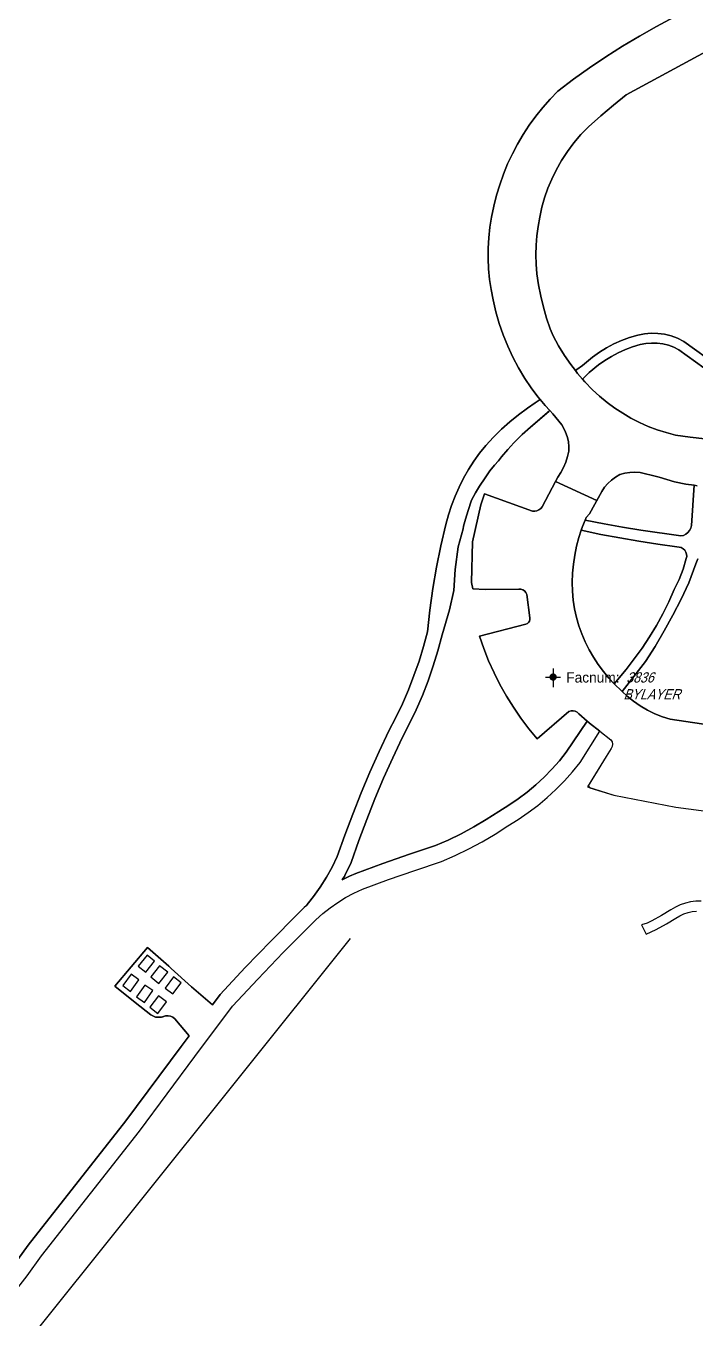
# Model space of a CAD drawing. Header units: inches. Extents: x 1273557 to 1282364, y 239587 to 246310.
# Drawn here: x 1280950 to 1281225, y 243153 to 243683 of the extents above; entities that cross this region are included whole.
import ezdxf
from ezdxf.enums import TextEntityAlignment as Align

# ---------------------------------------------------------------- set-up
doc = ezdxf.new("R2010")
doc.units = ezdxf.units.IN
doc.header["$MEASUREMENT"] = 0
for name, color, linetype in [('GRASS', 3, 'Continuous'), ('MISC-FENCE', 140, 'Continuous'), ('PATH', 253, 'Continuous'), ('PATH-ISLAND', 252, 'Continuous'), ('PRKG-DATA', 255, 'Continuous'), ('PRKG-UW', 6, 'Continuous'), ('STREET-UW', 50, 'Continuous')]:
    doc.layers.add(name, color=color, linetype=linetype)
doc.styles.add('SS_LITE', font='FRABK.TTF', dxfattribs={"height": 16})

# ---------------------------------------------------------------- blocks, each defined once
blk = doc.blocks.new('*U8')
for p, q in [((-3.08, 0), (3.08, 0)), ((0, 3.55), (0, -4.2))]:
    blk.add_line(p, q)
at = {"const_width": 1.5}
blk.add_lwpolyline([(-0.75, 0, 1), (0.75, 0, 1)], format="xyb", close=True, dxfattribs=at)
at = {"layer": 'PRKG-DATA', "color": 1, "style": 'SS_LITE'}
blk.add_text('Facnum:', height=4.2, dxfattribs=at).set_placement((27.26, -2.25), align=Align.RIGHT)
at = {"layer": 'PRKG-DATA', "color": 7, "style": 'SS_LITE', "oblique": 20, "width": 0.9, "flags": 8}
for tag, p in [('FACNUM', (29.98, -2.25)), ('OBJECT', (28.84, -9.16))]:
    blk.add_attdef(tag, p, '', height=4.2, dxfattribs=at)

msp = doc.modelspace()

# ---------------------------------------------------------------- linework, layer by layer
at = {"layer": 'GRASS'}
for points in [[(1280944.54, 243174.7), (1280950.54, 243182.96), (1280990.57, 243234.02), (1281013.28, 243264.52), (1281016.56, 243268.88), (1281011.41, 243275.05), (1281010.74, 243275.84), (1281009.91, 243276.46), (1281008.97, 243276.89), (1281007.96, 243277.11), (1281006.93, 243277.11), (1281005.21, 243276.46), (1281002.74, 243276.54), (1281000.82, 243277.41), (1280994.49, 243282.47), (1280986.09, 243289.23), (1280999.52, 243305.1), (1281008.24, 243297.37), (1281009.21, 243296.44), (1281017.55, 243288.93), (1281026.13, 243281.58), (1281029.3, 243285.79), (1281039.63, 243296.89), (1281050.19, 243307.85), (1281060.88, 243318.59), (1281064.97, 243322.7), (1281067.56, 243325.93), (1281070.34, 243329.81), (1281072.91, 243333.85), (1281075.24, 243338.02), (1281077.34, 243342.32), (1281080.42, 243351.09), (1281083.68, 243359.79), (1281087.12, 243368.41), (1281090.73, 243376.96), (1281094.52, 243385.43), (1281098.49, 243393.82), (1281101.39, 243399.37), (1281104.08, 243405.01), (1281106.56, 243410.75), (1281108.84, 243416.56), (1281110.9, 243422.46), (1281112.75, 243428.42), (1281114.38, 243434.44), (1281115.36, 243443.32), (1281116.6, 243452.18), (1281118.1, 243461.01), (1281119.86, 243469.78), (1281121.87, 243478.51), (1281122.94, 243482.43), (1281124.22, 243486.3), (1281125.68, 243490.1), (1281127.34, 243493.81), (1281129.18, 243497.44), (1281131.2, 243500.98), (1281133.4, 243504.4), (1281135.77, 243507.71), (1281138.3, 243510.9), (1281141.42, 243514.28), (1281144.71, 243517.5), (1281148.15, 243520.55), (1281151.74, 243523.44), (1281155.46, 243526.14), (1281158.51, 243528.3), (1281160.61, 243529.66), (1281159.65, 243530.82), (1281156.88, 243534.54), (1281154.29, 243538.4), (1281151.74, 243542.68), (1281149.4, 243547.08), (1281147.3, 243551.6), (1281145.43, 243556.21), (1281143.8, 243560.92), (1281142.41, 243565.71), (1281141.27, 243570.56), (1281140.45, 243574.76), (1281139.83, 243578.99), (1281139.43, 243583.24), (1281139.25, 243587.52), (1281139.27, 243591.79), (1281139.51, 243596.06), (1281139.97, 243600.32), (1281140.63, 243604.51), (1281141.54, 243609.01), (1281142.67, 243613.43), (1281144, 243617.79), (1281145.53, 243622.08), (1281147.27, 243626.3), (1281149.2, 243630.43), (1281151.32, 243634.47), (1281153.63, 243638.4), (1281156.13, 243642.22), (1281158.8, 243645.91), (1281161.64, 243649.48), (1281164.65, 243652.91), (1281167.81, 243656.19), (1281174.26, 243661.06), (1281180.85, 243665.75), (1281187.55, 243670.26), (1281194.38, 243674.6), (1281201.32, 243678.74), (1281208.37, 243682.7), (1281215.52, 243686.47)], [(1281232.07, 243674.24), (1281195.92, 243654.58), (1281190.64, 243650.44), (1281185.46, 243646.08), (1281180.44, 243641.53), (1281177.34, 243638.34), (1281174.46, 243634.95), (1281171.79, 243631.39), (1281169.36, 243627.66), (1281167.17, 243623.79), (1281165.38, 243620.11), (1281163.8, 243616.33), (1281162.45, 243612.46), (1281161.34, 243608.51), (1281160.46, 243604.51), (1281159.76, 243600.69), (1281159.25, 243596.83), (1281158.95, 243592.96), (1281158.86, 243589.07), (1281158.96, 243585.18), (1281159.27, 243581.31), (1281159.94, 243576.69), (1281160.82, 243572.1), (1281161.92, 243567.56), (1281163.23, 243563.08), (1281164.7, 243558.76), (1281166.01, 243555.79), (1281168.16, 243551.75), (1281170.53, 243547.83), (1281173.13, 243544.06), (1281175.06, 243541.56), (1281175.6, 243541.96), (1281178, 243543.72), (1281182.05, 243547.11), (1281184.91, 243549.11), (1281187.85, 243550.9), (1281190.9, 243552.5), (1281194.04, 243553.91), (1281197.26, 243555.11), (1281200.63, 243556.13), (1281203.35, 243556.67), (1281206.13, 243556.91), (1281208.91, 243556.84), (1281211.68, 243556.47), (1281214.39, 243555.81), (1281217, 243554.85), (1281219.62, 243553.56), (1281233.58, 243543.4)], [(1281231.18, 243540.18), (1281217.53, 243550.11), (1281215.42, 243551.15), (1281213.21, 243551.96), (1281210.93, 243552.52), (1281208.6, 243552.83), (1281206.25, 243552.88), (1281203.91, 243552.68), (1281201.6, 243552.23), (1281198.55, 243551.3), (1281195.56, 243550.19), (1281192.66, 243548.89), (1281189.83, 243547.4), (1281187.11, 243545.75), (1281184.5, 243543.92), (1281180.7, 243540.74), (1281178.54, 243538.59), (1281178.01, 243538.05), (1281178.93, 243536.99), (1281182.13, 243533.71), (1281185.01, 243531.05), (1281188.04, 243528.55), (1281191.19, 243526.22), (1281194.47, 243524.06), (1281197.86, 243522.09), (1281201.36, 243520.31), (1281204.94, 243518.72), (1281208.61, 243517.33), (1281212.35, 243516.15), (1281216.15, 243515.17), (1281222.17, 243514.27), (1281228.21, 243513.57)], [(1281225.34, 243464.39), (1281224.45, 243462.36), (1281221.63, 243454.59), (1281218.47, 243447.92), (1281215.11, 243441.35), (1281211.55, 243434.87), (1281207.8, 243428.51), (1281203.85, 243422.25), (1281194.27, 243410.06), (1281196.3, 243408.14), (1281198.92, 243406.02), (1281201.69, 243404.1), (1281204.6, 243402.39), (1281207.63, 243400.9), (1281210.76, 243399.65), (1281213.97, 243398.63), (1281233.28, 243395.79)], [(1280944.02, 243162.54), (1280950.17, 243170.49), (1280956.07, 243178.62), (1280996.16, 243229.75), (1281018.91, 243260.31), (1281034.42, 243281.03), (1281044.71, 243292.08), (1281055.18, 243302.96), (1281065.84, 243313.66), (1281068.54, 243316.38), (1281071.4, 243318.94), (1281074.4, 243321.33), (1281077.54, 243323.53), (1281080.8, 243325.54), (1281084.18, 243327.36), (1281087.66, 243328.97), (1281098.41, 243332.92), (1281109.23, 243336.69), (1281120.1, 243340.29), (1281125.79, 243342.78), (1281131.38, 243345.49), (1281136.85, 243348.43), (1281142.2, 243351.58), (1281147.41, 243354.95), (1281151.62, 243357.54), (1281155.7, 243360.34), (1281159.64, 243363.33), (1281163.44, 243366.51), (1281167.08, 243369.87), (1281170.56, 243373.4), (1281173.87, 243377.1), (1281176.99, 243380.96), (1281185.09, 243393.72), (1281189.64, 243390.16), (1281190.1, 243389.35), (1281190.28, 243388.44), (1281190.17, 243387.52), (1281189.78, 243386.68), (1281187.67, 243383.3), (1281179.97, 243370.91), (1281190.81, 243367.45), (1281216.3, 243362.64), (1281246.35, 243358.61)], [(1281226.67, 243324.03), (1281224.48, 243324), (1281222.31, 243323.74), (1281220.18, 243323.26), (1281218.11, 243322.56), (1281216.12, 243321.65), (1281214.24, 243320.54), (1281214.24, 243320.54), (1281210.4, 243318.17), (1281206.44, 243316.02), (1281204.47, 243315.07), (1281202.18, 243314.3), (1281204.08, 243310.46), (1281208.25, 243312.44), (1281212.41, 243314.7), (1281216.31, 243317.11), (1281216.31, 243317.11), (1281217.98, 243318.09), (1281219.59, 243318.83), (1281221.27, 243319.4), (1281222.99, 243319.79), (1281224.75, 243320)]]:
    msp.add_lwpolyline(points, dxfattribs=at)
for points in [[(1281171.34, 243385.1), (1281179.88, 243397.9), (1281176.47, 243400.9), (1281175.81, 243401.49), (1281175.02, 243401.89), (1281174.16, 243402.08), (1281173.28, 243402.04), (1281172.43, 243401.79), (1281159.34, 243390.58), (1281155.91, 243394.75), (1281152.66, 243399.07), (1281149.61, 243403.53), (1281146.75, 243408.12), (1281144.11, 243412.84), (1281141.67, 243417.66), (1281139.45, 243422.59), (1281137.46, 243427.61), (1281135.68, 243432.71), (1281154.73, 243437.57), (1281155.36, 243437.85), (1281155.88, 243438.31), (1281156.24, 243438.9), (1281156.41, 243439.58), (1281156.36, 243440.27), (1281155.09, 243449.79), (1281154.76, 243450.58), (1281154.22, 243451.25), (1281153.5, 243451.72), (1281152.68, 243451.97), (1281151.82, 243451.97), (1281138.03, 243451.79), (1281133.01, 243452.09), (1281132.46, 243454.76), (1281132.84, 243471.41), (1281136.21, 243486.59), (1281137.82, 243491.11), (1281157.45, 243483.96), (1281158.37, 243483.93), (1281159.27, 243484.12), (1281160.11, 243484.5), (1281160.84, 243485.06), (1281161.42, 243485.77), (1281166.91, 243496.16), (1281167.79, 243497.83), (1281169.1, 243499.79), (1281170.21, 243501.87), (1281171.12, 243504.04), (1281171.83, 243506.29), (1281172.32, 243508.59), (1281172.4, 243510.45), (1281172.25, 243512.32), (1281171.89, 243514.15), (1281170.82, 243516.77), (1281169.51, 243519.28), (1281165.75, 243523.82), (1281164.52, 243525.17), (1281156.58, 243518.43), (1281153.18, 243515.35), (1281149.85, 243512.01), (1281147.4, 243509.17), (1281144.79, 243506.17), (1281143.56, 243504.55), (1281141.93, 243502.79), (1281139.97, 243500.48), (1281137.99, 243497.55), (1281135.69, 243494.15), (1281134.03, 243491.52), (1281132.44, 243488.41), (1281131.06, 243484.28), (1281130.01, 243480.61), (1281129.21, 243477.79), (1281128.95, 243476.7), (1281126.99, 243469.27), (1281125.78, 243460.08), (1281125.13, 243451.44), (1281123.39, 243443.45), (1281120.46, 243433.29), (1281118.68, 243426.7), (1281116.77, 243420.52), (1281114.63, 243414.42), (1281112.27, 243408.39), (1281109.7, 243402.45), (1281106.91, 243396.61), (1281104.02, 243391.07), (1281100.13, 243382.85), (1281096.39, 243374.5), (1281092.83, 243366.07), (1281089.44, 243357.56), (1281086.22, 243348.98), (1281083.04, 243339.93), (1281080.72, 243335.18), (1281080.66, 243335.01), (1281080.28, 243334.21), (1281079.83, 243333.46), (1281079.3, 243332.76), (1281082.44, 243334.26), (1281084.98, 243335.43), (1281096.06, 243339.5), (1281106.98, 243343.31), (1281117.6, 243346.83), (1281122.86, 243349.13), (1281128.2, 243351.72), (1281133.42, 243354.52), (1281138.52, 243357.53), (1281143.68, 243360.86), (1281147.81, 243363.41), (1281151.61, 243366.01), (1281155.28, 243368.8), (1281158.82, 243371.76), (1281162.22, 243374.89), (1281165.46, 243378.19), (1281168.54, 243381.63)], [(1281223.73, 243494.54), (1281220.34, 243495.03), (1281215.76, 243495.94), (1281209.38, 243497.83), (1281208.39, 243498.12), (1281201.58, 243499.76), (1281199.49, 243499.87), (1281197.4, 243499.78), (1281195.32, 243499.47), (1281193.29, 243498.96), (1281191.52, 243497.92), (1281189.87, 243496.69), (1281188.37, 243495.29), (1281187.04, 243493.73), (1281185.89, 243492.03), (1281180.79, 243482.9), (1281179.53, 243481.39), (1281179.07, 243480.31), (1281186.83, 243478.74), (1281194.34, 243477.39), (1281201.86, 243476.19), (1281218.32, 243473.77), (1281219.39, 243474.03), (1281220.37, 243474.52), (1281221.23, 243475.2), (1281221.92, 243476.05), (1281222.42, 243477.03), (1281222.7, 243478.09)], [(1281219.24, 243460.16), (1281220.56, 243464.52), (1281220.72, 243465.4), (1281220.65, 243466.29), (1281220.38, 243467.15), (1281219.91, 243467.91), (1281219.27, 243468.53), (1281218.49, 243468.99), (1281217.63, 243469.24), (1281216.74, 243469.28), (1281208.91, 243470.37), (1281201.09, 243471.6), (1281193.29, 243472.95), (1281185.52, 243474.42), (1281177.48, 243476.19), (1281176.52, 243473.15), (1281175.55, 243469.54), (1281174.78, 243465.89), (1281174.23, 243462.19), (1281173.88, 243458.47), (1281173.75, 243454.74), (1281173.85, 243451.11), (1281174.17, 243447.49), (1281174.7, 243443.89), (1281175.46, 243440.34), (1281176.49, 243436.94), (1281177.72, 243433.6), (1281179.13, 243430.33), (1281180.73, 243427.15), (1281182.5, 243424.07), (1281184.45, 243421.1), (1281186.57, 243418.24), (1281188.85, 243415.5), (1281190.99, 243413.22), (1281195.85, 243419), (1281199.22, 243423.34), (1281202.42, 243427.81), (1281205.44, 243432.4), (1281208.28, 243437.1), (1281210.93, 243441.91), (1281213.38, 243446.82), (1281215.64, 243451.81), (1281217.6, 243455.92)], [(1281002.38, 243299.46), (1280999.31, 243301.95), (1280995.68, 243297.47), (1280998.75, 243294.98)], [(1281007.81, 243294.9), (1281004.48, 243297.54), (1281000.87, 243292.98), (1281004.2, 243290.34)], [(1280989.31, 243289.46), (1280992.46, 243287.09), (1280995.97, 243291.75), (1280992.82, 243294.12)], [(1280994.99, 243284.79), (1280998.3, 243282.49), (1281001.69, 243287.37), (1280998.38, 243289.67)], [(1281006.69, 243288.42), (1281009.92, 243286), (1281013.33, 243290.56), (1281010.1, 243292.98)], [(1281000.46, 243280.55), (1281003.71, 243278.06), (1281007.31, 243282.76), (1281004.06, 243285.25)]]:
    msp.add_lwpolyline(points, close=True, dxfattribs=at)
at = {"layer": 'MISC-FENCE'}
msp.add_line((1281082.67, 243308.78), (1280902.3, 243083.67), dxfattribs=at)
at = {"layer": 'PATH'}
for points in [[(1281233.58, 243543.4), (1281219.62, 243553.56), (1281217, 243554.85), (1281214.39, 243555.81), (1281211.68, 243556.47), (1281208.91, 243556.84), (1281206.13, 243556.91), (1281203.35, 243556.67), (1281200.63, 243556.13), (1281197.26, 243555.11), (1281194.04, 243553.91), (1281190.9, 243552.5), (1281187.85, 243550.9), (1281184.91, 243549.11), (1281182.05, 243547.11), (1281178, 243543.72), (1281175.6, 243541.96), (1281175.06, 243541.56), (1281175.93, 243540.44), (1281178.01, 243538.05), (1281178.54, 243538.59), (1281180.7, 243540.74), (1281184.5, 243543.92), (1281187.11, 243545.75), (1281189.83, 243547.4), (1281192.66, 243548.89), (1281195.56, 243550.19), (1281198.55, 243551.3), (1281201.6, 243552.23), (1281203.91, 243552.68), (1281206.25, 243552.88), (1281208.6, 243552.83), (1281210.93, 243552.52), (1281213.21, 243551.96), (1281215.42, 243551.15), (1281217.53, 243550.11), (1281231.18, 243540.18)], [(1280944.02, 243162.54), (1280950.17, 243170.49), (1280956.07, 243178.62), (1280996.16, 243229.75), (1281018.91, 243260.31), (1281034.42, 243281.03), (1281044.71, 243292.08), (1281055.18, 243302.96), (1281065.84, 243313.66), (1281068.54, 243316.38), (1281069.97, 243317.66), (1281071.4, 243318.94), (1281074.4, 243321.33), (1281077.54, 243323.53), (1281080.8, 243325.54), (1281084.18, 243327.36), (1281087.66, 243328.97), (1281098.41, 243332.92), (1281109.23, 243336.69), (1281120.1, 243340.29), (1281125.79, 243342.78), (1281131.38, 243345.49), (1281136.85, 243348.43), (1281142.2, 243351.58), (1281147.41, 243354.95), (1281151.62, 243357.54), (1281155.7, 243360.34), (1281159.64, 243363.33), (1281163.44, 243366.51), (1281167.08, 243369.87), (1281170.56, 243373.4), (1281173.87, 243377.1), (1281176.99, 243380.96), (1281185.09, 243393.72), (1281180.83, 243397.06), (1281180.72, 243397.16), (1281179.88, 243397.9), (1281171.34, 243385.1), (1281168.54, 243381.63), (1281165.46, 243378.19), (1281162.22, 243374.89), (1281158.82, 243371.76), (1281155.28, 243368.8), (1281151.61, 243366.01), (1281147.81, 243363.41), (1281143.68, 243360.86), (1281138.52, 243357.53), (1281133.42, 243354.52), (1281128.2, 243351.72), (1281122.86, 243349.13), (1281117.6, 243346.83), (1281106.98, 243343.31), (1281096.06, 243339.5), (1281084.98, 243335.43), (1281082.44, 243334.26), (1281079.3, 243332.76), (1281079.83, 243333.46), (1281080.28, 243334.21), (1281080.66, 243335.01), (1281080.72, 243335.18), (1281083.04, 243339.93), (1281086.22, 243348.98), (1281089.44, 243357.56), (1281092.83, 243366.07), (1281096.39, 243374.5), (1281100.13, 243382.85), (1281104.02, 243391.07), (1281106.91, 243396.61), (1281109.7, 243402.45), (1281112.27, 243408.39), (1281114.63, 243414.42), (1281116.77, 243420.52), (1281118.68, 243426.7), (1281120.46, 243433.29), (1281123.39, 243443.45), (1281125.13, 243451.44), (1281125.78, 243460.08), (1281126.99, 243469.27), (1281128.95, 243476.7), (1281129.21, 243477.79), (1281130.01, 243480.61), (1281131.06, 243484.28), (1281132.44, 243488.41), (1281134.03, 243491.52), (1281135.69, 243494.15), (1281137.99, 243497.55), (1281139.97, 243500.48), (1281141.93, 243502.79), (1281143.56, 243504.55), (1281144.79, 243506.17), (1281147.4, 243509.17), (1281149.85, 243512.01), (1281153.18, 243515.35), (1281156.58, 243518.43), (1281164.17, 243524.87), (1281164.52, 243525.17), (1281162.61, 243527.25), (1281160.61, 243529.66), (1281160.25, 243529.43), (1281158.51, 243528.3), (1281155.46, 243526.14), (1281151.74, 243523.44), (1281148.15, 243520.55), (1281144.71, 243517.5), (1281141.42, 243514.28), (1281138.3, 243510.9), (1281135.77, 243507.71), (1281133.4, 243504.4), (1281131.2, 243500.98), (1281129.18, 243497.44), (1281127.34, 243493.81), (1281125.68, 243490.1), (1281124.22, 243486.3), (1281122.94, 243482.43), (1281121.87, 243478.51), (1281119.86, 243469.78), (1281118.1, 243461.01), (1281116.6, 243452.18), (1281115.36, 243443.32), (1281114.38, 243434.44), (1281112.75, 243428.42), (1281110.9, 243422.46), (1281108.84, 243416.56), (1281106.56, 243410.75), (1281104.08, 243405.01), (1281101.39, 243399.37), (1281098.49, 243393.82), (1281094.52, 243385.43), (1281090.73, 243376.96), (1281087.12, 243368.41), (1281083.68, 243359.79), (1281080.42, 243351.09), (1281077.34, 243342.32), (1281075.24, 243338.02), (1281072.91, 243333.85), (1281070.34, 243329.81), (1281067.56, 243325.93), (1281064.56, 243322.2), (1281063.72, 243321.45), (1281060.88, 243318.59), (1281050.19, 243307.85), (1281039.63, 243296.89), (1281029.3, 243285.79), (1281026.13, 243281.58), (1281017.55, 243288.93), (1281009.21, 243296.44), (1281008.24, 243297.37), (1280999.52, 243305.1), (1280986.09, 243289.23), (1280994.49, 243282.47), (1281000.82, 243277.41), (1281001.08, 243277.29), (1281002.19, 243276.79), (1281002.74, 243276.54), (1281005.21, 243276.46), (1281005.79, 243276.68), (1281006.93, 243277.11), (1281007.96, 243277.11), (1281008.97, 243276.89), (1281009.91, 243276.46), (1281010.74, 243275.84), (1281016.56, 243268.88), (1281013.28, 243264.52), (1280990.57, 243234.02), (1280950.54, 243182.96), (1280944.54, 243174.7)], [(1281224.96, 243494.36), (1281223.73, 243494.54), (1281222.7, 243478.09), (1281222.42, 243477.03), (1281221.92, 243476.05), (1281221.23, 243475.2), (1281220.37, 243474.52), (1281219.39, 243474.03), (1281218.32, 243473.77), (1281201.86, 243476.19), (1281194.34, 243477.39), (1281186.83, 243478.74), (1281179.07, 243480.31), (1281177.97, 243477.72), (1281177.48, 243476.19), (1281185.52, 243474.42), (1281193.29, 243472.95), (1281201.09, 243471.6), (1281208.91, 243470.37), (1281216.74, 243469.28), (1281217.63, 243469.24), (1281218.49, 243468.99), (1281219.27, 243468.53), (1281219.91, 243467.91), (1281220.38, 243467.15), (1281220.65, 243466.29), (1281220.72, 243465.4), (1281220.56, 243464.52), (1281219.24, 243460.16), (1281217.6, 243455.92), (1281215.64, 243451.81), (1281213.38, 243446.82), (1281210.93, 243441.91), (1281208.28, 243437.1), (1281205.44, 243432.4), (1281202.42, 243427.81), (1281199.22, 243423.34), (1281195.85, 243419), (1281190.99, 243413.22), (1281191.28, 243412.91), (1281193.85, 243410.45), (1281194.27, 243410.06), (1281203.85, 243422.25), (1281207.8, 243428.51), (1281211.55, 243434.87), (1281215.11, 243441.35), (1281218.47, 243447.92), (1281221.63, 243454.59), (1281224.45, 243462.36), (1281225.34, 243464.39)], [(1281226.67, 243324.03), (1281224.48, 243324), (1281222.31, 243323.74), (1281220.18, 243323.26), (1281218.11, 243322.56), (1281216.12, 243321.65), (1281214.24, 243320.54), (1281214.24, 243320.54), (1281210.4, 243318.17), (1281206.44, 243316.02), (1281204.47, 243315.07), (1281202.18, 243314.3), (1281204.08, 243310.46), (1281208.25, 243312.44), (1281212.41, 243314.7), (1281216.31, 243317.11), (1281216.31, 243317.11), (1281217.98, 243318.09), (1281219.59, 243318.83), (1281221.27, 243319.4), (1281222.99, 243319.79), (1281224.75, 243320)]]:
    msp.add_lwpolyline(points, dxfattribs=at)
at = {"layer": 'PATH-ISLAND'}
for points in [[(1281002.38, 243299.46), (1280999.31, 243301.95), (1280995.68, 243297.47), (1280998.75, 243294.98)], [(1281007.81, 243294.9), (1281004.48, 243297.54), (1281000.87, 243292.98), (1281004.2, 243290.34)], [(1280989.31, 243289.46), (1280992.46, 243287.09), (1280995.97, 243291.75), (1280992.82, 243294.12)], [(1280994.99, 243284.79), (1280998.3, 243282.49), (1281001.69, 243287.37), (1280998.38, 243289.67)], [(1281006.69, 243288.42), (1281009.92, 243286), (1281013.33, 243290.56), (1281010.1, 243292.98)], [(1281000.46, 243280.55), (1281003.71, 243278.06), (1281007.31, 243282.76), (1281004.06, 243285.25)]]:
    msp.add_lwpolyline(points, close=True, dxfattribs=at)
at = {"layer": 'PRKG-UW'}
msp.add_lwpolyline([(1281233.28, 243395.79), (1281213.97, 243398.63), (1281210.76, 243399.65), (1281207.63, 243400.9), (1281204.6, 243402.39), (1281201.69, 243404.1), (1281198.92, 243406.02), (1281196.3, 243408.14), (1281194.27, 243410.06), (1281193.85, 243410.45), (1281191.28, 243412.91), (1281190.99, 243413.22), (1281188.85, 243415.5), (1281186.57, 243418.24), (1281184.45, 243421.1), (1281182.5, 243424.07), (1281180.73, 243427.15), (1281179.13, 243430.33), (1281177.72, 243433.6), (1281176.49, 243436.94), (1281175.46, 243440.34), (1281174.7, 243443.89), (1281174.17, 243447.49), (1281173.85, 243451.11), (1281173.75, 243454.74), (1281173.88, 243458.47), (1281174.23, 243462.19), (1281174.78, 243465.89), (1281175.55, 243469.54), (1281176.52, 243473.15), (1281177.48, 243476.19), (1281177.97, 243477.72), (1281179.07, 243480.31), (1281179.53, 243481.39), (1281180.79, 243482.9), (1281183.85, 243488.37), (1281166.91, 243496.16), (1281161.42, 243485.77), (1281160.84, 243485.06), (1281160.11, 243484.5), (1281159.27, 243484.12), (1281158.37, 243483.93), (1281157.45, 243483.96), (1281137.82, 243491.11), (1281136.21, 243486.59), (1281132.84, 243471.41), (1281132.46, 243454.76), (1281133.01, 243452.09), (1281138.03, 243451.79), (1281151.82, 243451.97), (1281152.68, 243451.97), (1281153.5, 243451.72), (1281154.22, 243451.25), (1281154.76, 243450.58), (1281155.09, 243449.79), (1281156.36, 243440.27), (1281156.41, 243439.58), (1281156.24, 243438.9), (1281155.88, 243438.31), (1281155.36, 243437.85), (1281154.73, 243437.57), (1281135.68, 243432.71), (1281137.46, 243427.61), (1281139.45, 243422.59), (1281141.67, 243417.66), (1281144.11, 243412.84), (1281146.75, 243408.12), (1281149.61, 243403.53), (1281152.66, 243399.07), (1281155.91, 243394.75), (1281159.34, 243390.58), (1281172.43, 243401.79), (1281173.28, 243402.04), (1281174.16, 243402.08), (1281175.02, 243401.89), (1281175.81, 243401.49), (1281176.47, 243400.9), (1281179.88, 243397.9), (1281180.86, 243397.03), (1281185.09, 243393.72), (1281189.64, 243390.16), (1281190.1, 243389.35), (1281190.28, 243388.44), (1281190.17, 243387.52), (1281189.78, 243386.68), (1281187.67, 243383.3), (1281180.25, 243371.37), (1281181.01, 243370.58), (1281190.81, 243367.45), (1281216.3, 243362.64), (1281246.35, 243358.61)], dxfattribs=at)
at = {"layer": 'STREET-UW'}
for points in [[(1281215.52, 243686.47), (1281208.37, 243682.7), (1281201.32, 243678.74), (1281194.38, 243674.6), (1281187.55, 243670.26), (1281180.85, 243665.75), (1281174.26, 243661.06), (1281167.81, 243656.19), (1281164.65, 243652.91), (1281161.64, 243649.48), (1281158.8, 243645.91), (1281156.13, 243642.22), (1281153.63, 243638.4), (1281151.32, 243634.47), (1281149.2, 243630.43), (1281147.27, 243626.3), (1281145.53, 243622.08), (1281144, 243617.79), (1281142.67, 243613.43), (1281141.54, 243609.01), (1281140.63, 243604.51), (1281139.97, 243600.32), (1281139.51, 243596.06), (1281139.27, 243591.79), (1281139.25, 243587.52), (1281139.43, 243583.24), (1281139.83, 243578.99), (1281140.45, 243574.76), (1281141.27, 243570.56), (1281142.41, 243565.71), (1281143.8, 243560.92), (1281145.43, 243556.21), (1281147.3, 243551.6), (1281149.4, 243547.08), (1281151.74, 243542.68), (1281154.29, 243538.4), (1281156.88, 243534.54), (1281159.65, 243530.82), (1281160.61, 243529.66), (1281162.61, 243527.25), (1281164.52, 243525.17), (1281165.75, 243523.82), (1281169.51, 243519.28), (1281170.82, 243516.77), (1281171.89, 243514.15), (1281172.25, 243512.32), (1281172.4, 243510.45), (1281172.32, 243508.59), (1281171.83, 243506.29), (1281171.12, 243504.04), (1281170.21, 243501.87), (1281169.1, 243499.79), (1281167.79, 243497.83), (1281166.91, 243496.16), (1281183.85, 243488.37), (1281185.89, 243492.03), (1281187.04, 243493.73), (1281188.37, 243495.29), (1281189.87, 243496.69), (1281191.52, 243497.92), (1281193.29, 243498.96), (1281195.32, 243499.47), (1281197.4, 243499.78), (1281199.49, 243499.87), (1281201.58, 243499.76), (1281208.39, 243498.12), (1281209.38, 243497.83), (1281215.76, 243495.94), (1281220.34, 243495.03), (1281223.73, 243494.54), (1281224.96, 243494.36)], [(1281228.21, 243513.57), (1281222.17, 243514.27), (1281216.15, 243515.17), (1281212.35, 243516.15), (1281208.61, 243517.33), (1281204.94, 243518.72), (1281201.36, 243520.31), (1281197.86, 243522.09), (1281194.47, 243524.06), (1281191.19, 243526.22), (1281188.04, 243528.55), (1281185.01, 243531.05), (1281182.13, 243533.71), (1281178.93, 243536.99), (1281178.01, 243538.05), (1281175.93, 243540.44), (1281175.06, 243541.56), (1281173.13, 243544.06), (1281170.53, 243547.83), (1281168.16, 243551.75), (1281166.01, 243555.79), (1281164.7, 243558.76), (1281163.23, 243563.08), (1281161.92, 243567.56), (1281160.82, 243572.1), (1281159.94, 243576.69), (1281159.27, 243581.31), (1281158.96, 243585.18), (1281158.86, 243589.07), (1281158.95, 243592.96), (1281159.25, 243596.83), (1281159.76, 243600.69), (1281160.46, 243604.51), (1281161.34, 243608.51), (1281162.45, 243612.46), (1281163.8, 243616.33), (1281165.38, 243620.11), (1281167.17, 243623.79), (1281169.36, 243627.66), (1281171.79, 243631.39), (1281174.46, 243634.95), (1281177.34, 243638.34), (1281180.44, 243641.53), (1281185.46, 243646.08), (1281190.64, 243650.44), (1281195.92, 243654.58), (1281232.07, 243674.24)]]:
    msp.add_lwpolyline(points, dxfattribs=at)

# ---------------------------------------------------------------- block references
at = {"layer": 'PRKG-DATA'}
ref = msp.add_blockref('*U8', (1281165.91, 243415.94), dxfattribs=at)
ref.add_attrib('FACNUM', '3836', (1281195.89, 243413.69), dxfattribs={"color": 7, "height": 4.2, "style": 'SS_LITE', "oblique": 20, "width": 0.9})
ref.add_attrib('OBJECT', 'BYLAYER', (1281194.75, 243406.78), dxfattribs={"color": 7, "height": 4.2, "style": 'SS_LITE', "oblique": 20, "width": 0.9})

doc.saveas('drawing.dxf')
